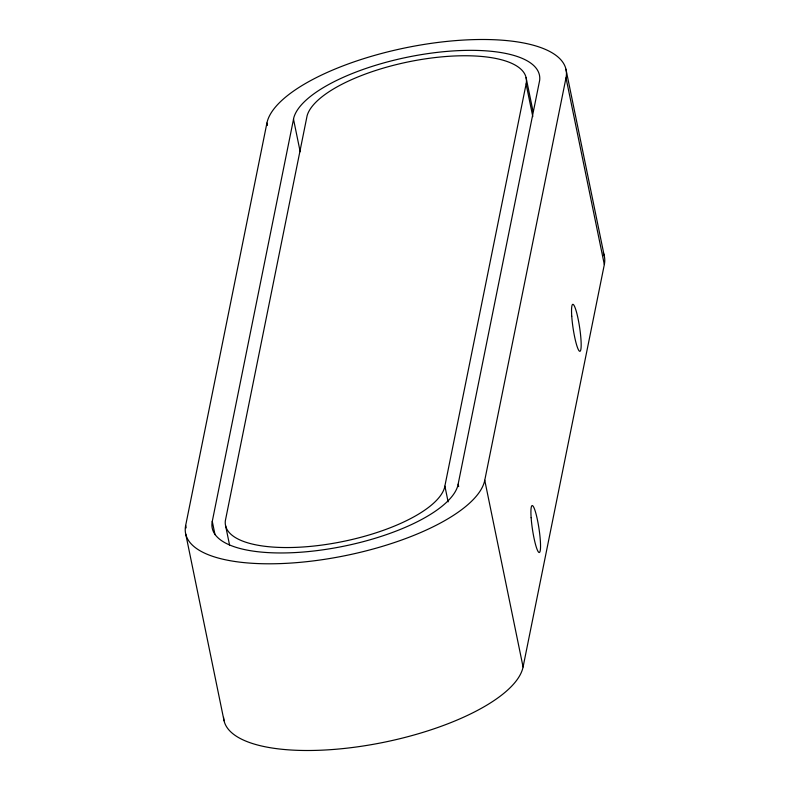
<?xml version="1.0" encoding="UTF-8"?>
<svg xmlns="http://www.w3.org/2000/svg" width="790" height="790" viewBox="0 0 790 790"><rect width="100%" height="100%" fill="white"/><g stroke="black" fill="none" stroke-linecap="round" stroke-linejoin="round"><path stroke-width="1.19" d="M212.273 521.351L212.026 522.891A125.561 44.181 -11.6 0 0 325.816 549.396A125.561 44.181 -11.6 0 0 457.815 485.761L539.649 80.412A125.561 44.181 -11.6 0 0 425.859 53.908A125.561 44.181 -11.6 0 0 293.86 117.532L212.273 521.351L214.999 534.642M526.101 83.997L526.328 82.575A111.983 39.401 -11.6 0 0 424.842 58.934A111.983 39.401 -11.6 0 0 307.122 115.686L225.347 520.729A111.983 39.401 -11.6 0 0 326.833 544.369A111.983 39.401 -11.6 0 0 444.553 487.618L526.101 83.997L532.796 116.624M186.164 527.858L185.67 525.449L266.921 123.033A152.717 53.73 -11.6 0 1 427.894 43.835A152.717 53.73 -11.6 0 1 566.015 77.855L604.33 264.551L523.079 666.967A152.717 53.73 -11.6 0 1 369.187 745.029A152.717 53.73 -11.6 0 1 223.58 717.379M523.079 666.967L484.754 480.271L566.005 77.855M565.956 69.273L604.271 255.97M526.081 77.578L533.033 111.42M458.19 484.201L458.684 486.62M444.908 486.176L448.128 501.887M293.485 119.093L300.18 151.719M266.921 123.033L267.415 125.442M225.594 525.715L229.564 545.051M185.729 534.03L224.044 720.727M603.224 252.741A152.717 53.73 -11.6 0 1 604.33 264.551M484.764 480.271A152.717 53.73 -11.6 0 1 323.791 559.458A152.717 53.73 -11.6 0 1 185.67 525.449M531.137 517.697A23.759 3.288 81.4 0 0 539.274 552.516A23.759 3.288 81.4 0 0 536.765 516.857A23.759 3.288 81.4 0 0 531.137 517.697M571.743 316.217A23.759 3.288 81.4 0 0 579.85 351.313A23.759 3.288 81.4 0 0 577.46 315.931A23.759 3.288 81.4 0 0 571.743 316.217"/></g></svg>
